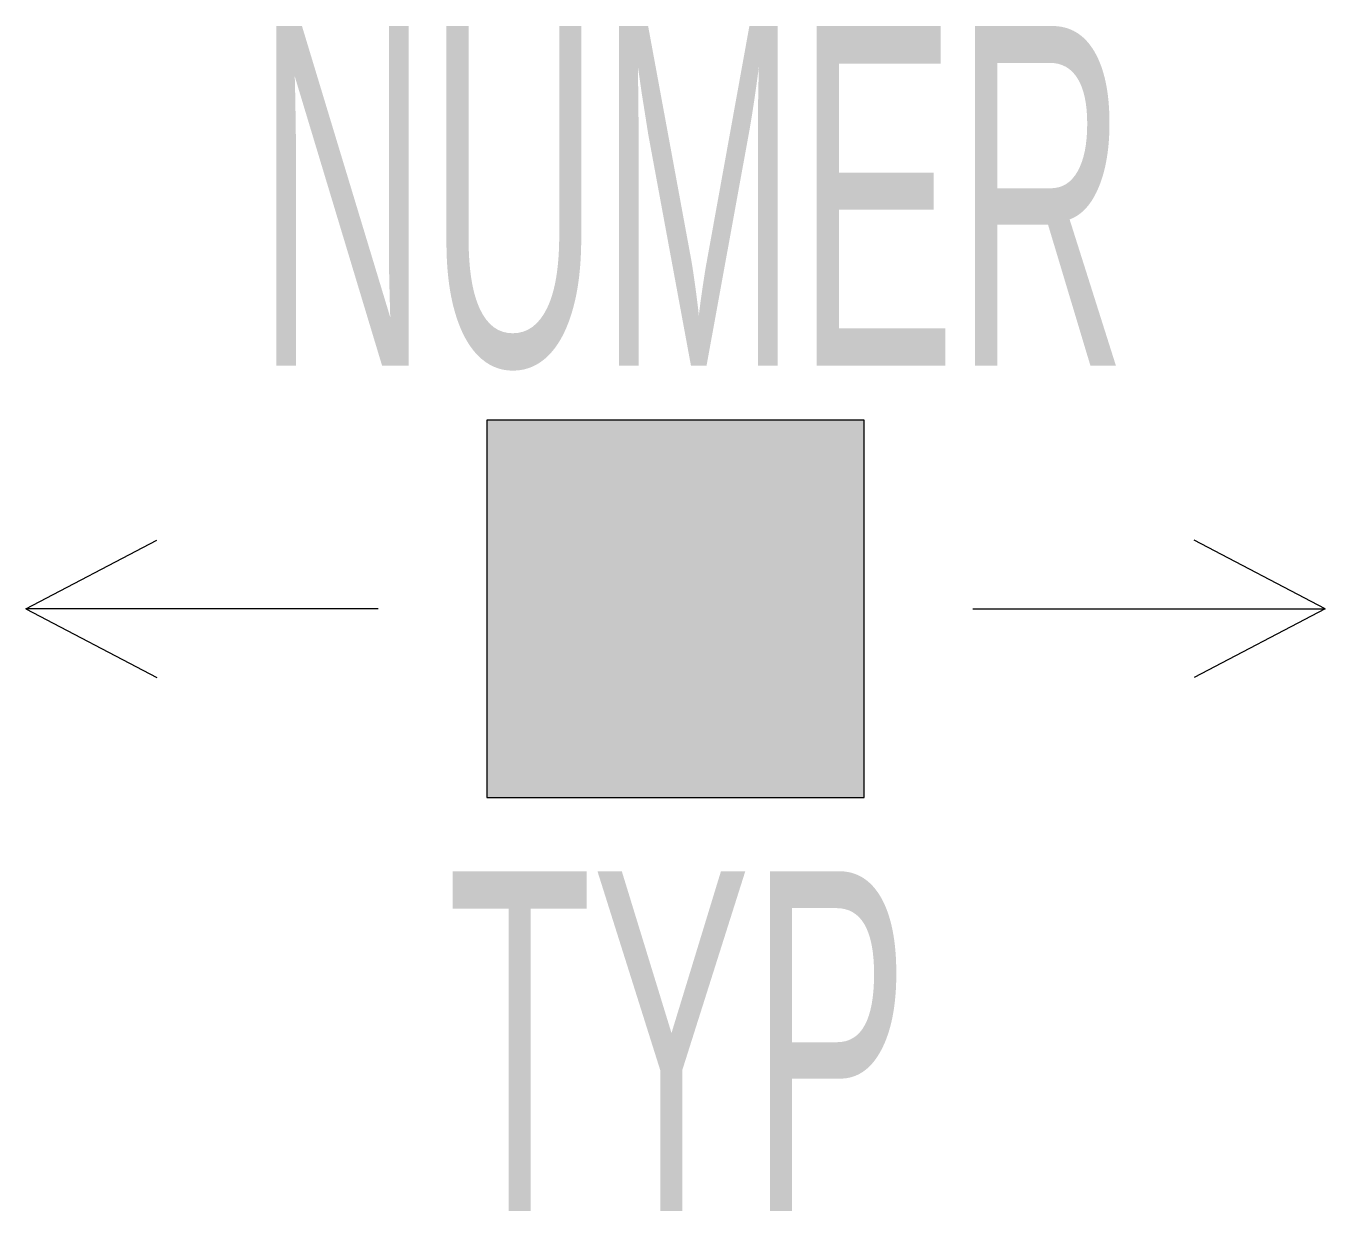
# Model space of a CAD drawing. Header units: millimetres. Extents: x -488 to 888, y -438 to 817.
import ezdxf

# ---------------------------------------------------------------- set-up
doc = ezdxf.new("R2010")
doc.units = ezdxf.units.MM
doc.header["$LTSCALE"] = 0.25
doc.layers.get('0').update_dxf_attribs({"color": 252})
doc.styles.add('Opisest3', font='arial.ttf', dxfattribs={"width": 0.5})

msp = doc.modelspace()

# ---------------------------------------------------------------- hatches: boundary and pattern name
msp.add_hatch(color=256).paths.add_polyline_path([(0, 0), (400, 0), (400, 400), (0, 400)])

# ---------------------------------------------------------------- linework, layer by layer
for p, q in [((-488.1, 200), (-349.3, 272.9)), ((888.1, 200), (749.3, 272.7)), ((-115, 200), (-488.1, 200)), ((-488.1, 200), (-349.3, 127.3)), ((515, 200), (888.1, 200)), ((888.1, 200), (749.3, 127.1))]:
    msp.add_line(p, q)
msp.add_lwpolyline([(0, 0), (400, 0), (400, 400), (0, 400)], close=True)

# ---------------------------------------------------------------- texts
at = {"style": 'Opisest3', "width": 0.5, "flags": 8}
for tag, p in [('NUMER', (-243.6, 457.4)), ('TYP', (-41.8, -437.9))]:
    msp.add_attdef(tag, p, 'xx', height=360, dxfattribs=at)

doc.saveas('drawing.dxf')
